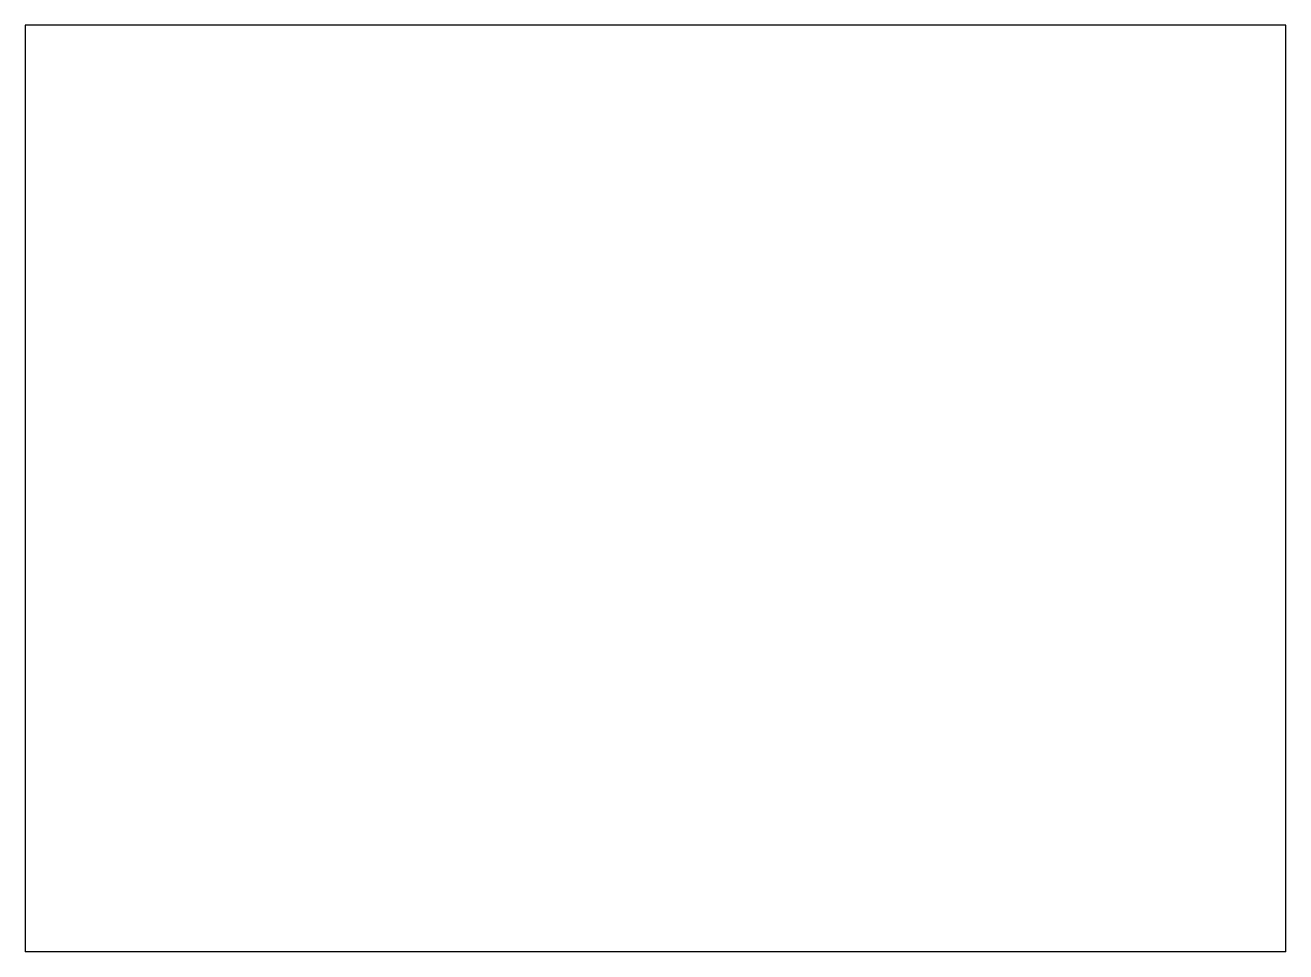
# Model space of a CAD drawing. Extents: x -548 to -212, y -817 to -570.
import ezdxf

# ---------------------------------------------------------------- set-up
doc = ezdxf.new("R2010")
doc.units = 0
doc.layers.add('Shape2DView', color=7, linetype='CONTINUOUS')

msp = doc.modelspace()

# ---------------------------------------------------------------- linework, layer by layer
at = {"layer": 'Shape2DView'}
for p, q in [((-211.739, -569.881), (-547.739, -569.881)), ((-547.739, -569.881), (-547.739, -816.881)), ((-211.739, -816.881), (-211.739, -569.881)), ((-211.739, -816.881), (-547.739, -816.881))]:
    msp.add_line(p, q, dxfattribs=at)

doc.saveas('drawing.dxf')
